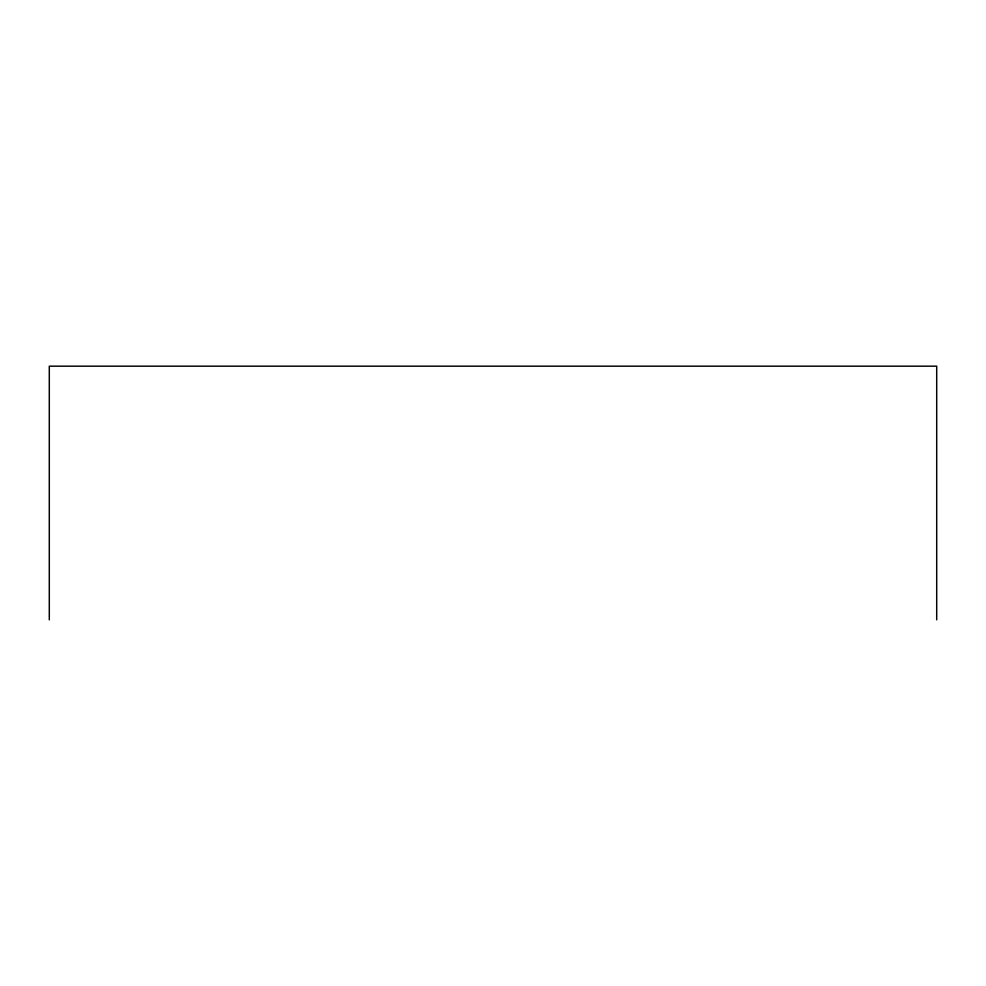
<?xml version="1.0" encoding="UTF-8"?>
<svg xmlns="http://www.w3.org/2000/svg" width="986" height="986" viewBox="0 0 986 986"><rect width="100%" height="100%" fill="white"/><g stroke="black" fill="none" stroke-linecap="round" stroke-linejoin="round"><path stroke-width="1.48" d="M936.7 619.824L936.7 366.176L49.3 366.176L49.3 619.824"/></g></svg>
